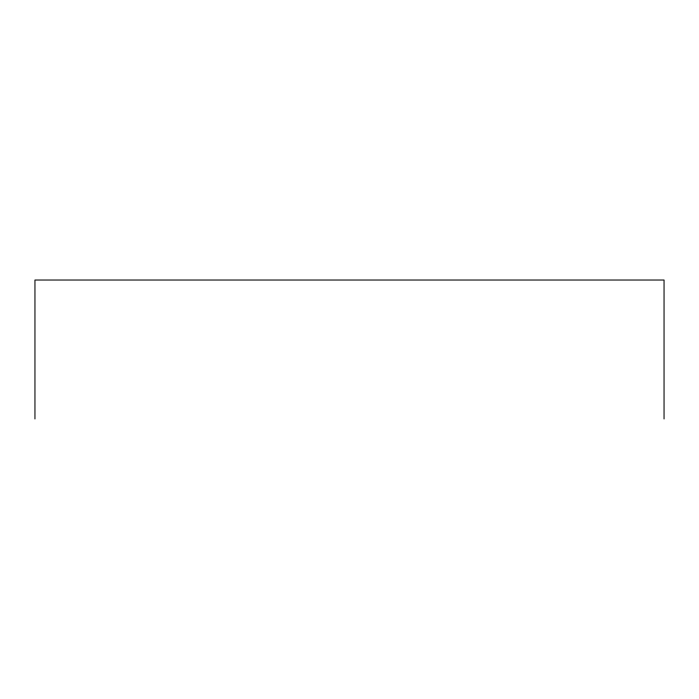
<?xml version="1.0" encoding="UTF-8"?>
<svg xmlns="http://www.w3.org/2000/svg" width="699" height="699" viewBox="0 0 699 699"><rect width="100%" height="100%" fill="white"/><g stroke="black" fill="none" stroke-linecap="round" stroke-linejoin="round"><path stroke-width="1.05" d="M664.05 418.972L664.05 280.028L34.95 280.028L34.95 418.972"/></g></svg>
